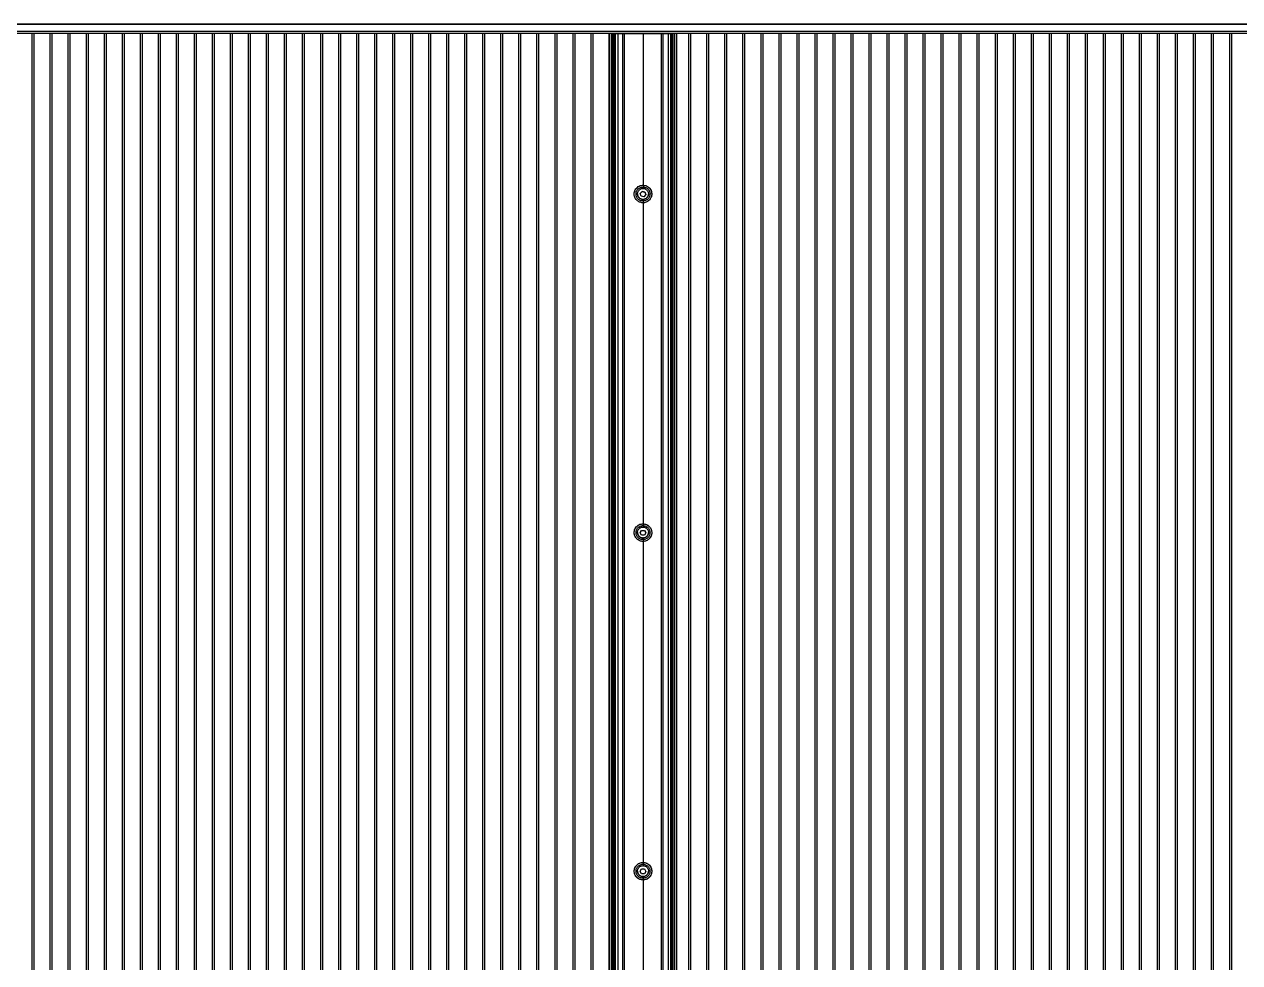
# Model space of a CAD drawing. Header units: millimetres. Extents: x 4625 to 14334, y 16216 to 31562.
# Drawn here: x 7052 to 8265, y 29645 to 30581 of the extents above; entities that cross this region are included whole.
import ezdxf

# ---------------------------------------------------------------- set-up
doc = ezdxf.new("R2010")
doc.units = ezdxf.units.MM
doc.header["$LTSCALE"] = 3
doc.layers.add('Default', color=7, linetype='Continuous')

msp = doc.modelspace()

# ---------------------------------------------------------------- linework, layer by layer
at = {"layer": 'Default'}
for p, q in [((8502.3, 30574), (5955.8, 30574)), ((8473.3, 30581.1), (5987.4, 30581.1)), ((5987.4, 30581.1), (8473.6, 30581.1)), ((7059.6, 28753.2), (7059.6, 30572.7)), ((7061.6, 28753.2), (7061.6, 30572.7)), ((7077.6, 28753.2), (7077.6, 30572.7)), ((7079.6, 28753.2), (7079.6, 30572.7)), ((7095.6, 28753.2), (7095.6, 30572.7)), ((7097.6, 28753.2), (7097.6, 30572.7)), ((7113.6, 28753.2), (7113.6, 30572.7)), ((7115.6, 28753.2), (7115.6, 30572.7)), ((7131.6, 28753.2), (7131.6, 30572.7)), ((7133.6, 28753.2), (7133.6, 30572.7)), ((7149.6, 28753.2), (7149.6, 30572.7)), ((7151.6, 28753.2), (7151.6, 30572.7)), ((7167.6, 28753.2), (7167.6, 30572.7)), ((7169.6, 28753.2), (7169.6, 30572.7)), ((7185.6, 28753.2), (7185.6, 30572.7)), ((7187.6, 28753.2), (7187.6, 30572.7)), ((7203.6, 28753.2), (7203.6, 30572.7)), ((7205.6, 28753.2), (7205.6, 30572.7)), ((7221.6, 28753.2), (7221.6, 30572.7)), ((7223.6, 28753.2), (7223.6, 30572.7)), ((7239.6, 28753.2), (7239.6, 30572.7)), ((7241.6, 28753.2), (7241.6, 30572.7)), ((7257.6, 28753.2), (7257.6, 30572.7)), ((7259.6, 28753.2), (7259.6, 30572.7)), ((7275.6, 28753.2), (7275.6, 30572.7)), ((7277.6, 28753.2), (7277.6, 30572.7)), ((7293.6, 28753.2), (7293.6, 30572.7)), ((7295.6, 28753.2), (7295.6, 30572.7)), ((7311.6, 28753.2), (7311.6, 30572.7)), ((7313.6, 28753.2), (7313.6, 30572.7)), ((7329.6, 28753.2), (7329.6, 30572.7)), ((7331.6, 28753.2), (7331.6, 30572.7)), ((7347.6, 28753.2), (7347.6, 30572.7)), ((7349.6, 28753.2), (7349.6, 30572.7)), ((7365.6, 28753.2), (7365.6, 30572.7)), ((7367.6, 28753.2), (7367.6, 30572.7)), ((7383.6, 28753.2), (7383.6, 30572.7)), ((7385.6, 28753.2), (7385.6, 30572.7)), ((7401.6, 28753.2), (7401.6, 30572.7)), ((7403.6, 28753.2), (7403.6, 30572.7)), ((7419.6, 28753.2), (7419.6, 30572.7)), ((7421.6, 28753.2), (7421.6, 30572.7)), ((7437.6, 28753.2), (7437.6, 30572.7)), ((7439.6, 28753.2), (7439.6, 30572.7)), ((7455.6, 28753.2), (7455.6, 30572.7)), ((7457.6, 28753.2), (7457.6, 30572.7)), ((7473.6, 28753.2), (7473.6, 30572.7)), ((7475.6, 28753.2), (7475.6, 30572.7)), ((7491.6, 28753.2), (7491.6, 30572.7)), ((7493.6, 28753.2), (7493.6, 30572.7)), ((7509.6, 28753.2), (7509.6, 30572.7)), ((7511.6, 28753.2), (7511.6, 30572.7)), ((7527.6, 28753.2), (7527.6, 30572.7)), ((7529.6, 28753.2), (7529.6, 30572.7)), ((7545.6, 28753.2), (7545.6, 30572.7)), ((7547.6, 28753.2), (7547.6, 30572.7)), ((7563.6, 28753.2), (7563.6, 30572.7)), ((7565.6, 28753.2), (7565.6, 30572.7)), ((7581.6, 28753.2), (7581.6, 30572.7)), ((7583.6, 28753.2), (7583.6, 30572.7)), ((7599.6, 28753.2), (7599.6, 30572.7)), ((7601.6, 28753.2), (7601.6, 30572.7)), ((7617.6, 28753.2), (7617.6, 30572.7)), ((7619.6, 28753.2), (7619.6, 30572.7)), ((7635.6, 28753.2), (7635.6, 30572.7)), ((7636, 28753), (7636, 30572.6)), ((7703, 30572.6), (7703, 28753)), ((7715.3, 28753.2), (7715.3, 30572.7)), ((7717.3, 28753.2), (7717.3, 30572.7)), ((7733.3, 28753.2), (7733.3, 30572.7)), ((7735.3, 28753.2), (7735.3, 30572.7)), ((7751.3, 28753.2), (7751.3, 30572.7)), ((7753.3, 28753.2), (7753.3, 30572.7)), ((7769.3, 28753.2), (7769.3, 30572.7)), ((7771.3, 28753.2), (7771.3, 30572.7)), ((7787.3, 28753.2), (7787.3, 30572.7)), ((7789.3, 28753.2), (7789.3, 30572.7)), ((7805.3, 28753.2), (7805.3, 30572.7)), ((7807.3, 28753.2), (7807.3, 30572.7)), ((7823.3, 28753.2), (7823.3, 30572.7)), ((7825.3, 28753.2), (7825.3, 30572.7)), ((7841.3, 28753.2), (7841.3, 30572.7)), ((7843.3, 28753.2), (7843.3, 30572.7)), ((7859.3, 28753.2), (7859.3, 30572.7)), ((7861.3, 28753.2), (7861.3, 30572.7)), ((7877.3, 28753.2), (7877.3, 30572.7)), ((7879.3, 28753.2), (7879.3, 30572.7)), ((7895.3, 28753.2), (7895.3, 30572.7)), ((7897.3, 28753.2), (7897.3, 30572.7)), ((7913.3, 28753.2), (7913.3, 30572.7)), ((7915.3, 28753.2), (7915.3, 30572.7)), ((7931.3, 28753.2), (7931.3, 30572.7)), ((7933.3, 28753.2), (7933.3, 30572.7)), ((7949.3, 28753.2), (7949.3, 30572.7)), ((7951.3, 28753.2), (7951.3, 30572.7)), ((7967.3, 28753.2), (7967.3, 30572.7)), ((7969.3, 28753.2), (7969.3, 30572.7)), ((7985.3, 28753.2), (7985.3, 30572.7)), ((7987.3, 28753.2), (7987.3, 30572.7)), ((8003.3, 28753.2), (8003.3, 30572.7)), ((8005.3, 28753.2), (8005.3, 30572.7)), ((8021.3, 28753.2), (8021.3, 30572.7)), ((8023.3, 28753.2), (8023.3, 30572.7)), ((8039.3, 28753.2), (8039.3, 30572.7)), ((8041.3, 28753.2), (8041.3, 30572.7)), ((8057.3, 28753.2), (8057.3, 30572.7)), ((8059.3, 28753.2), (8059.3, 30572.7)), ((8075.3, 28753.2), (8075.3, 30572.7)), ((8077.3, 28753.2), (8077.3, 30572.7)), ((8093.3, 28753.2), (8093.3, 30572.7)), ((8095.3, 28753.2), (8095.3, 30572.7)), ((8111.3, 28753.2), (8111.3, 30572.7)), ((8113.3, 28753.2), (8113.3, 30572.7)), ((8129.3, 28753.2), (8129.3, 30572.7)), ((8131.3, 28753.2), (8131.3, 30572.7)), ((8147.3, 28753.2), (8147.3, 30572.7)), ((8149.3, 28753.2), (8149.3, 30572.7)), ((8165.3, 28753.2), (8165.3, 30572.7)), ((8167.3, 28753.2), (8167.3, 30572.7)), ((8183.3, 28753.2), (8183.3, 30572.7)), ((8185.3, 28753.2), (8185.3, 30572.7)), ((8201.3, 28753.2), (8201.3, 30572.7)), ((8203.3, 28753.2), (8203.3, 30572.7)), ((8219.3, 28753.2), (8219.3, 30572.7)), ((8221.3, 28753.2), (8221.3, 30572.7)), ((8237.3, 28753.2), (8237.3, 30572.7)), ((8239.3, 28753.2), (8239.3, 30572.7)), ((8255.3, 28753.2), (8255.3, 30572.7)), ((8257.3, 28753.2), (8257.3, 30572.7)), ((8502.3, 30572), (5955.8, 30572)), ((7638, 28752.6), (7638, 30572.1)), ((7639.5, 28752.2), (7639.5, 30571.7)), ((7639.6, 28752.4), (7639.6, 30572)), ((7640.3, 28752.1), (7640.3, 30571.6)), ((7641.2, 28752.4), (7641.2, 30572)), ((7641.2, 28752.2), (7641.2, 30571.8)), ((7641.7, 28752.5), (7641.7, 30572)), ((7642, 28752.4), (7642, 30572)), ((7644.5, 28752.3), (7644.5, 30571.9)), ((7649.2, 28752.2), (7649.2, 30571.7)), ((7651, 28752.2), (7651, 30571.7)), ((7669.5, 30571.4), (7669.5, 30417.3)), ((7688, 28752.2), (7688, 30571.7)), ((7689.7, 28752.2), (7689.7, 30571.7)), ((7694.5, 30571.9), (7694.5, 28752.3)), ((7697, 30572), (7697, 28752.4)), ((7697.7, 28752.4), (7697.7, 30572)), ((7697.7, 28752.2), (7697.7, 30571.8)), ((7698.7, 28752.1), (7698.7, 30571.6)), ((7699.4, 30572), (7699.4, 28752.4)), ((7699.5, 28752.2), (7699.5, 30571.7)), ((7701, 30572.1), (7701, 28752.6)), ((7668.6, 30414.5), (7671.4, 30413.9)), ((7666.7, 30412.4), (7666.7, 30412.2)), ((7667.5, 30409.6), (7666.7, 30412.4)), ((7670.3, 30409), (7667.5, 30409.6)), ((7669.5, 30406.3), (7669.5, 30079.4)), ((7672.3, 30411.1), (7670.3, 30409)), ((7670.3, 30409), (7670.3, 30408.8)), ((7671.4, 30413.9), (7672.3, 30411.1)), ((7666.6, 30073.8), (7668, 30076.3)), ((7670.9, 30076.3), (7672.4, 30073.8)), ((7668, 30071.3), (7666.6, 30073.8)), ((7670.9, 30071.3), (7668, 30071.3)), ((7669.5, 30068.4), (7669.5, 29741.5)), ((7672.4, 30073.8), (7670.9, 30071.3)), ((7666.6, 29735.9), (7668, 29738.4)), ((7668, 29733.4), (7666.6, 29735.9)), ((7672.4, 29735.9), (7670.9, 29733.4)), ((7670.9, 29733.4), (7668, 29733.4)), ((7668, 29733.4), (7668, 29733.2)), ((7669.5, 29730.5), (7669.5, 29601.8)), ((7670.9, 29733.4), (7670.9, 29733.2))]:
    msp.add_line(p, q, dxfattribs=at)
for points in [[(7669.5, 30571.4, 0), (7640.3, 30571.6, 0)], [(7687.1, 30571.7, 0), (7651.9, 30571.7, 0)], [(7698.7, 30571.6, 0), (7669.5, 30571.4, 0)], [(7661.8, 30407.6, 0), (7661.3, 30408.6, 0), (7661, 30409.7, 0), (7660.8, 30410.8, 0), (7660.7, 30411.9, 0), (7660.8, 30412.9, 0), (7661, 30413.9, 0), (7661.3, 30414.9, 0), (7661.7, 30415.8, 0), (7662.3, 30416.8, 0), (7663, 30417.7, 0), (7663.8, 30418.4, 0), (7664.7, 30419.1, 0), (7665.7, 30419.7, 0), (7666.7, 30420.1, 0), (7667.8, 30420.4, 0), (7668.9, 30420.5, 0), (7670, 30420.5, 0), (7671, 30420.4, 0), (7672, 30420.2, 0), (7672.9, 30419.8, 0), (7673.9, 30419.4, 0), (7674.8, 30418.7, 0), (7675.7, 30418, 0), (7676.4, 30417.1, 0), (7677.1, 30416.2, 0), (7677.6, 30415.2, 0), (7677.9, 30414.1, 0), (7678.1, 30413, 0), (7678.2, 30411.9, 0), (7678.2, 30410.9, 0), (7678, 30409.9, 0), (7677.7, 30408.9, 0)], [(7664, 30411.8, 0), (7664, 30412.4, 0), (7664.1, 30412.9, 0), (7664.2, 30413.4, 0), (7664.4, 30413.9, 0), (7664.6, 30414.4, 0), (7664.9, 30414.9, 0), (7665.2, 30415.3, 0), (7665.6, 30415.7, 0), (7666, 30416.1, 0), (7666.4, 30416.4, 0), (7666.9, 30416.7, 0), (7667.4, 30416.9, 0), (7667.9, 30417.1, 0), (7668.4, 30417.2, 0), (7668.9, 30417.3, 0), (7669.5, 30417.3, 0)], [(7669.5, 30417.3, 0), (7670, 30417.3, 0), (7670.5, 30417.2, 0), (7671.1, 30417.1, 0), (7671.6, 30416.9, 0), (7672.1, 30416.7, 0), (7672.5, 30416.4, 0), (7673, 30416.1, 0), (7673.4, 30415.7, 0), (7673.7, 30415.3, 0), (7674, 30414.9, 0), (7674.3, 30414.4, 0), (7674.6, 30413.9, 0), (7674.7, 30413.4, 0), (7674.9, 30412.9, 0), (7674.9, 30412.4, 0), (7675, 30411.8, 0)], [(7664, 30412, 0), (7664, 30411.5, 0), (7664.1, 30410.9, 0), (7664.2, 30410.4, 0), (7664.4, 30409.9, 0), (7664.6, 30409.4, 0), (7664.9, 30408.9, 0), (7665.2, 30408.5, 0), (7665.6, 30408.1, 0), (7666, 30407.7, 0), (7666.4, 30407.4, 0), (7666.9, 30407.1, 0), (7667.4, 30406.9, 0), (7667.9, 30406.7, 0), (7668.4, 30406.6, 0), (7668.9, 30406.5, 0), (7669.5, 30406.5, 0), (7670, 30406.5, 0), (7670.5, 30406.6, 0), (7671.1, 30406.7, 0), (7671.6, 30406.9, 0), (7672.1, 30407.1, 0), (7672.5, 30407.4, 0), (7673, 30407.7, 0), (7673.4, 30408.1, 0), (7673.7, 30408.5, 0), (7674, 30408.9, 0), (7674.3, 30409.4, 0), (7674.6, 30409.9, 0), (7674.7, 30410.4, 0), (7674.9, 30410.9, 0), (7674.9, 30411.5, 0), (7675, 30412, 0)], [(7669.5, 30406.3, 0), (7668.9, 30406.4, 0), (7668.4, 30406.5, 0), (7667.9, 30406.6, 0), (7667.4, 30406.8, 0), (7666.9, 30407, 0), (7666.4, 30407.3, 0), (7666, 30407.6, 0), (7665.6, 30408, 0), (7665.2, 30408.3, 0), (7664.9, 30408.8, 0), (7664.6, 30409.2, 0), (7664.4, 30409.7, 0), (7664.2, 30410.3, 0), (7664.1, 30410.8, 0), (7664, 30411.3, 0), (7664, 30411.8, 0)], [(7666.7, 30412.2, 0), (7668.6, 30414.3, 0)], [(7667.5, 30409.5, 0), (7666.7, 30412.2, 0)], [(7670.3, 30408.8, 0), (7667.5, 30409.5, 0)], [(7668.6, 30414.3, 0), (7671.4, 30413.7, 0)], [(7675, 30411.8, 0), (7674.9, 30411.3, 0), (7674.9, 30410.8, 0), (7674.7, 30410.3, 0), (7674.6, 30409.7, 0), (7674.3, 30409.2, 0), (7674, 30408.8, 0), (7673.7, 30408.3, 0), (7673.4, 30408, 0), (7673, 30407.6, 0), (7672.5, 30407.3, 0), (7672.1, 30407, 0), (7671.6, 30406.8, 0), (7671.1, 30406.6, 0), (7670.5, 30406.5, 0), (7670, 30406.4, 0), (7669.5, 30406.3, 0)], [(7672.3, 30410.9, 0), (7670.3, 30408.8, 0)], [(7671.4, 30413.7, 0), (7672.3, 30410.9, 0)], [(7661.4, 30070.4, 0), (7661.1, 30071.5, 0), (7660.8, 30072.5, 0), (7660.7, 30073.5, 0), (7660.7, 30074.5, 0), (7660.9, 30075.5, 0), (7661.1, 30076.6, 0), (7661.5, 30077.6, 0), (7662.1, 30078.6, 0), (7662.7, 30079.5, 0), (7663.5, 30080.3, 0), (7664.4, 30081, 0), (7665.4, 30081.6, 0), (7666.4, 30082.1, 0), (7667.4, 30082.4, 0), (7668.5, 30082.6, 0), (7669.5, 30082.6, 0)], [(7664, 30073.9, 0), (7664, 30074.4, 0), (7664.1, 30075, 0), (7664.2, 30075.5, 0), (7664.4, 30076, 0), (7664.6, 30076.5, 0), (7664.9, 30077, 0), (7665.2, 30077.4, 0), (7665.6, 30077.8, 0), (7666, 30078.1, 0), (7666.4, 30078.5, 0), (7666.9, 30078.7, 0), (7667.4, 30079, 0), (7667.9, 30079.2, 0), (7668.4, 30079.3, 0), (7668.9, 30079.4, 0), (7669.5, 30079.4, 0)], [(7666.6, 30073.6, 0), (7668, 30076.1, 0)], [(7668, 30076.1, 0), (7670.9, 30076.1, 0)], [(7669.5, 30082.6, 0), (7670.6, 30082.6, 0), (7671.8, 30082.3, 0), (7672.9, 30081.9, 0), (7674.1, 30081.3, 0), (7675.1, 30080.6, 0), (7676, 30079.7, 0), (7676.8, 30078.7, 0), (7677.4, 30077.6, 0), (7677.9, 30076.4, 0), (7678.1, 30075.2, 0), (7678.2, 30074.1, 0), (7678.2, 30073, 0), (7678, 30071.8, 0), (7677.6, 30070.7, 0), (7677, 30069.5, 0), (7676.3, 30068.5, 0)], [(7669.5, 30079.4, 0), (7670, 30079.4, 0), (7670.5, 30079.3, 0), (7671.1, 30079.2, 0), (7671.6, 30079, 0), (7672.1, 30078.7, 0), (7672.5, 30078.5, 0), (7673, 30078.1, 0), (7673.4, 30077.8, 0), (7673.7, 30077.4, 0), (7674, 30077, 0), (7674.3, 30076.5, 0), (7674.6, 30076, 0), (7674.7, 30075.5, 0), (7674.9, 30075, 0), (7674.9, 30074.4, 0), (7675, 30073.9, 0)], [(7670.9, 30076.1, 0), (7672.4, 30073.6, 0)], [(7664, 30074.1, 0), (7664, 30073.5, 0), (7664.1, 30073, 0), (7664.2, 30072.5, 0), (7664.4, 30072, 0), (7664.6, 30071.5, 0), (7664.9, 30071, 0), (7665.2, 30070.6, 0), (7665.6, 30070.2, 0), (7666, 30069.8, 0), (7666.4, 30069.5, 0), (7666.9, 30069.2, 0), (7667.4, 30069, 0), (7667.9, 30068.8, 0), (7668.4, 30068.7, 0), (7668.9, 30068.6, 0), (7669.5, 30068.6, 0), (7670, 30068.6, 0), (7670.5, 30068.7, 0), (7671.1, 30068.8, 0), (7671.6, 30069, 0), (7672.1, 30069.2, 0), (7672.5, 30069.5, 0), (7673, 30069.8, 0), (7673.4, 30070.2, 0), (7673.7, 30070.6, 0), (7674, 30071, 0), (7674.3, 30071.5, 0), (7674.6, 30072, 0), (7674.7, 30072.5, 0), (7674.9, 30073, 0), (7674.9, 30073.5, 0), (7675, 30074.1, 0)], [(7669.5, 30068.4, 0), (7668.9, 30068.5, 0), (7668.4, 30068.5, 0), (7667.9, 30068.7, 0), (7667.4, 30068.8, 0), (7666.9, 30069.1, 0), (7666.4, 30069.4, 0), (7666, 30069.7, 0), (7665.6, 30070, 0), (7665.2, 30070.4, 0), (7664.9, 30070.9, 0), (7664.6, 30071.3, 0), (7664.4, 30071.8, 0), (7664.2, 30072.3, 0), (7664.1, 30072.9, 0), (7664, 30073.4, 0), (7664, 30073.9, 0)], [(7668, 30071.2, 0), (7666.6, 30073.6, 0)], [(7670.9, 30071.2, 0), (7668, 30071.2, 0)], [(7675, 30073.9, 0), (7674.9, 30073.4, 0), (7674.9, 30072.9, 0), (7674.7, 30072.3, 0), (7674.6, 30071.8, 0), (7674.3, 30071.3, 0), (7674, 30070.9, 0), (7673.7, 30070.4, 0), (7673.4, 30070, 0), (7673, 30069.7, 0), (7672.5, 30069.4, 0), (7672.1, 30069.1, 0), (7671.6, 30068.8, 0), (7671.1, 30068.7, 0), (7670.5, 30068.5, 0), (7670, 30068.5, 0), (7669.5, 30068.4, 0)], [(7672.4, 30073.6, 0), (7670.9, 30071.2, 0)], [(7660.8, 29735, 0), (7660.7, 29735.8, 0), (7660.8, 29736.7, 0), (7660.9, 29737.5, 0), (7661.1, 29738.4, 0), (7661.4, 29739.3, 0), (7661.8, 29740.2, 0), (7662.3, 29741, 0), (7662.9, 29741.7, 0), (7663.6, 29742.4, 0), (7664.3, 29743, 0), (7665.1, 29743.6, 0), (7666, 29744, 0), (7666.9, 29744.3, 0), (7667.8, 29744.5, 0), (7668.6, 29744.7, 0), (7669.5, 29744.7, 0)], [(7664, 29736, 0), (7664, 29736.5, 0), (7664.1, 29737, 0), (7664.2, 29737.6, 0), (7664.4, 29738.1, 0), (7664.6, 29738.6, 0), (7664.9, 29739.1, 0), (7665.2, 29739.5, 0), (7665.6, 29739.9, 0), (7666, 29740.2, 0), (7666.4, 29740.5, 0), (7666.9, 29740.8, 0), (7667.4, 29741.1, 0), (7667.9, 29741.2, 0), (7668.4, 29741.4, 0), (7668.9, 29741.4, 0), (7669.5, 29741.5, 0)], [(7664, 29736.1, 0), (7664, 29735.6, 0), (7664.1, 29735.1, 0), (7664.2, 29734.5, 0), (7664.4, 29734, 0), (7664.6, 29733.5, 0), (7664.9, 29733.1, 0), (7665.2, 29732.6, 0), (7665.6, 29732.2, 0), (7666, 29731.9, 0), (7666.4, 29731.6, 0), (7666.9, 29731.3, 0), (7667.4, 29731.1, 0), (7667.9, 29730.9, 0), (7668.4, 29730.7, 0), (7668.9, 29730.7, 0), (7669.5, 29730.6, 0), (7670, 29730.7, 0), (7670.5, 29730.7, 0), (7671.1, 29730.9, 0), (7671.6, 29731.1, 0), (7672.1, 29731.3, 0), (7672.5, 29731.6, 0), (7673, 29731.9, 0), (7673.4, 29732.2, 0), (7673.7, 29732.6, 0), (7674, 29733.1, 0), (7674.3, 29733.5, 0), (7674.6, 29734, 0), (7674.7, 29734.5, 0), (7674.9, 29735.1, 0), (7674.9, 29735.6, 0), (7675, 29736.1, 0)], [(7669.5, 29730.5, 0), (7668.9, 29730.5, 0), (7668.4, 29730.6, 0), (7667.9, 29730.7, 0), (7667.4, 29730.9, 0), (7666.9, 29731.2, 0), (7666.4, 29731.4, 0), (7666, 29731.8, 0), (7665.6, 29732.1, 0), (7665.2, 29732.5, 0), (7664.9, 29732.9, 0), (7664.6, 29733.4, 0), (7664.4, 29733.9, 0), (7664.2, 29734.4, 0), (7664.1, 29734.9, 0), (7664, 29735.5, 0), (7664, 29736, 0)], [(7666.6, 29735.7, 0), (7668, 29738.2, 0)], [(7668, 29733.2, 0), (7666.6, 29735.7, 0)], [(7668, 29738.2, 0), (7670.9, 29738.2, 0)], [(7669.5, 29744.7, 0), (7670.4, 29744.7, 0), (7671.4, 29744.5, 0), (7672.4, 29744.2, 0), (7673.4, 29743.8, 0), (7674.3, 29743.3, 0), (7675.2, 29742.6, 0), (7675.9, 29741.9, 0), (7676.6, 29741, 0), (7677.2, 29740.1, 0), (7677.6, 29739.2, 0), (7677.9, 29738.2, 0), (7678.1, 29737.2, 0), (7678.2, 29736.2, 0), (7678.2, 29735.3, 0), (7678.1, 29734.3, 0), (7677.8, 29733.3, 0)], [(7669.5, 29741.5, 0), (7670, 29741.4, 0), (7670.5, 29741.4, 0), (7671.1, 29741.2, 0), (7671.6, 29741.1, 0), (7672.1, 29740.8, 0), (7672.5, 29740.5, 0), (7673, 29740.2, 0), (7673.4, 29739.9, 0), (7673.7, 29739.5, 0), (7674, 29739.1, 0), (7674.3, 29738.6, 0), (7674.6, 29738.1, 0), (7674.7, 29737.6, 0), (7674.9, 29737, 0), (7674.9, 29736.5, 0), (7675, 29736, 0)], [(7675, 29736, 0), (7674.9, 29735.5, 0), (7674.9, 29734.9, 0), (7674.7, 29734.4, 0), (7674.6, 29733.9, 0), (7674.3, 29733.4, 0), (7674, 29732.9, 0), (7673.7, 29732.5, 0), (7673.4, 29732.1, 0), (7673, 29731.8, 0), (7672.5, 29731.4, 0), (7672.1, 29731.2, 0), (7671.6, 29730.9, 0), (7671.1, 29730.7, 0), (7670.5, 29730.6, 0), (7670, 29730.5, 0), (7669.5, 29730.5, 0)], [(7670.9, 29738.2, 0), (7672.4, 29735.7, 0)], [(7672.4, 29735.7, 0), (7670.9, 29733.2, 0)], [(7664.7, 29728.7, 0), (7663.5, 29729.6, 0), (7662.5, 29730.8, 0), (7661.7, 29732, 0), (7661.1, 29733.4, 0)], [(7671, 29727.4, 0), (7669.7, 29727.3, 0), (7668.5, 29727.3, 0), (7667.2, 29727.6, 0), (7665.9, 29728, 0)], [(7670.9, 29733.2, 0), (7668, 29733.2, 0)], [(7677.2, 29732, 0), (7676.4, 29730.7, 0), (7675.4, 29729.6, 0), (7674.2, 29728.7, 0), (7672.9, 29728, 0)]]:
    msp.add_polyline3d(points, dxfattribs=at)
for points in [[(7667.5, 30403.2, 0), (7666.8, 30403.5, 0), (7666, 30403.7, 0), (7665.3, 30404.1, 0), (7664.5, 30404.6, 0), (7663.8, 30405.1, 0), (7663.2, 30405.7, 0), (7662.6, 30406.4, 0), (7662.1, 30407.1, 0), (7661.6, 30407.9, 0), (7661.3, 30408.7, 0), (7661, 30409.6, 0), (7660.8, 30410.4, 0), (7660.7, 30411.3, 0), (7660.7, 30412.1, 0), (7660.8, 30412.9, 0), (7660.9, 30413.7, 0), (7661.2, 30414.5, 0), (7661.4, 30415.2, 0), (7661.8, 30416, 0), (7662.3, 30416.7, 0), (7662.8, 30417.4, 0), (7663.4, 30418, 0), (7664.1, 30418.6, 0), (7664.8, 30419.1, 0), (7665.6, 30419.6, 0), (7666.4, 30419.9, 0), (7667.3, 30420.2, 0), (7668.1, 30420.4, 0), (7669, 30420.5, 0), (7669.8, 30420.5, 0), (7670.7, 30420.4, 0), (7671.4, 30420.3, 0), (7672.2, 30420.1, 0), (7672.9, 30419.8, 0), (7673.7, 30419.4, 0), (7674.4, 30418.9, 0), (7675.1, 30418.4, 0), (7675.8, 30417.8, 0), (7676.4, 30417.1, 0), (7676.9, 30416.4, 0), (7677.3, 30415.6, 0), (7677.7, 30414.8, 0), (7677.9, 30413.9, 0), (7678.1, 30413.1, 0), (7678.2, 30412.2, 0), (7678.2, 30411.4, 0), (7678.1, 30410.6, 0), (7678, 30409.8, 0), (7677.8, 30409, 0), (7677.5, 30408.3, 0), (7677.1, 30407.5, 0), (7676.7, 30406.8, 0), (7676.2, 30406.1, 0), (7675.5, 30405.5, 0), (7674.9, 30404.9, 0), (7674.1, 30404.4, 0), (7673.3, 30403.9, 0), (7672.5, 30403.6, 0), (7671.7, 30403.3, 0), (7670.8, 30403.1, 0), (7669.9, 30403, 0), (7669.1, 30403, 0), (7668.3, 30403.1, 0)], [(7667.9, 30404.9, 0), (7667.3, 30405.1, 0), (7666.7, 30405.3, 0), (7666.1, 30405.6, 0), (7665.5, 30406, 0), (7665, 30406.4, 0), (7664.4, 30406.9, 0), (7664, 30407.4, 0), (7663.5, 30408, 0), (7663.2, 30408.7, 0), (7662.9, 30409.3, 0), (7662.7, 30410, 0), (7662.6, 30410.7, 0), (7662.5, 30411.4, 0), (7662.5, 30412, 0), (7662.5, 30412.7, 0), (7662.7, 30413.3, 0), (7662.8, 30413.9, 0), (7663, 30414.5, 0), (7663.3, 30415.1, 0), (7663.7, 30415.7, 0), (7664.1, 30416.3, 0), (7664.6, 30416.8, 0), (7665.2, 30417.3, 0), (7665.8, 30417.7, 0), (7666.4, 30418, 0), (7667, 30418.3, 0), (7667.7, 30418.5, 0), (7668.4, 30418.7, 0), (7669.1, 30418.7, 0), (7669.8, 30418.7, 0), (7670.4, 30418.7, 0), (7671, 30418.6, 0), (7671.6, 30418.4, 0), (7672.3, 30418.2, 0), (7672.9, 30417.9, 0), (7673.4, 30417.5, 0), (7674, 30417.1, 0), (7674.5, 30416.6, 0), (7675, 30416.1, 0), (7675.4, 30415.5, 0), (7675.8, 30414.8, 0), (7676, 30414.2, 0), (7676.3, 30413.5, 0), (7676.4, 30412.8, 0), (7676.5, 30412.1, 0), (7676.5, 30411.5, 0), (7676.4, 30410.8, 0), (7676.3, 30410.2, 0), (7676.1, 30409.6, 0), (7675.9, 30409, 0), (7675.6, 30408.4, 0), (7675.2, 30407.8, 0), (7674.8, 30407.2, 0), (7674.3, 30406.7, 0), (7673.8, 30406.3, 0), (7673.2, 30405.8, 0), (7672.6, 30405.5, 0), (7671.9, 30405.2, 0), (7671.2, 30405, 0), (7670.5, 30404.8, 0), (7669.9, 30404.8, 0), (7669.2, 30404.8, 0), (7668.5, 30404.8, 0)], [(7669.5, 30082.6, 0), (7670.3, 30082.5, 0), (7671.1, 30082.4, 0), (7671.9, 30082.2, 0), (7672.7, 30081.9, 0), (7673.5, 30081.6, 0), (7674.3, 30081.1, 0), (7675, 30080.6, 0), (7675.7, 30080, 0), (7676.3, 30079.3, 0), (7676.8, 30078.6, 0), (7677.2, 30077.8, 0), (7677.6, 30077, 0), (7677.9, 30076.2, 0), (7678.1, 30075.4, 0), (7678.2, 30074.6, 0), (7678.2, 30073.8, 0), (7678.2, 30073, 0), (7678.1, 30072.2, 0), (7677.9, 30071.4, 0), (7677.6, 30070.6, 0), (7677.2, 30069.8, 0), (7676.8, 30069.1, 0), (7676.3, 30068.3, 0), (7675.7, 30067.7, 0), (7675, 30067.1, 0), (7674.3, 30066.5, 0), (7673.5, 30066.1, 0), (7672.7, 30065.7, 0), (7671.9, 30065.4, 0), (7671.1, 30065.2, 0), (7670.3, 30065.1, 0), (7669.5, 30065.1, 0), (7668.7, 30065.1, 0), (7667.9, 30065.2, 0), (7667.1, 30065.4, 0), (7666.3, 30065.7, 0), (7665.5, 30066.1, 0), (7664.7, 30066.5, 0), (7664, 30067.1, 0), (7663.3, 30067.7, 0), (7662.7, 30068.3, 0), (7662.2, 30069.1, 0), (7661.7, 30069.8, 0), (7661.3, 30070.6, 0), (7661.1, 30071.4, 0), (7660.9, 30072.2, 0), (7660.8, 30073, 0), (7660.7, 30073.8, 0), (7660.8, 30074.6, 0), (7660.9, 30075.4, 0), (7661.1, 30076.2, 0), (7661.3, 30077, 0), (7661.7, 30077.8, 0), (7662.2, 30078.6, 0), (7662.7, 30079.3, 0), (7663.3, 30080, 0), (7664, 30080.6, 0), (7664.7, 30081.1, 0), (7665.5, 30081.6, 0), (7666.3, 30081.9, 0), (7667.1, 30082.2, 0), (7667.9, 30082.4, 0), (7668.7, 30082.5, 0)], [(7669.5, 30080.8, 0), (7670.1, 30080.8, 0), (7670.7, 30080.7, 0), (7671.4, 30080.5, 0), (7672.1, 30080.3, 0), (7672.7, 30080, 0), (7673.3, 30079.7, 0), (7673.9, 30079.2, 0), (7674.4, 30078.8, 0), (7674.9, 30078.2, 0), (7675.3, 30077.6, 0), (7675.7, 30077, 0), (7676, 30076.4, 0), (7676.2, 30075.7, 0), (7676.4, 30075.1, 0), (7676.4, 30074.5, 0), (7676.5, 30073.8, 0), (7676.4, 30073.2, 0), (7676.4, 30072.6, 0), (7676.2, 30071.9, 0), (7676, 30071.3, 0), (7675.7, 30070.6, 0), (7675.3, 30070, 0), (7674.9, 30069.4, 0), (7674.4, 30068.9, 0), (7673.9, 30068.4, 0), (7673.3, 30068, 0), (7672.7, 30067.6, 0), (7672.1, 30067.3, 0), (7671.4, 30067.1, 0), (7670.7, 30067, 0), (7670.1, 30066.9, 0), (7669.5, 30066.8, 0), (7668.8, 30066.9, 0), (7668.2, 30067, 0), (7667.5, 30067.1, 0), (7666.9, 30067.3, 0), (7666.3, 30067.6, 0), (7665.6, 30068, 0), (7665.1, 30068.4, 0), (7664.5, 30068.9, 0), (7664, 30069.4, 0), (7663.6, 30070, 0), (7663.3, 30070.6, 0), (7663, 30071.3, 0), (7662.7, 30071.9, 0), (7662.6, 30072.6, 0), (7662.5, 30073.2, 0), (7662.5, 30073.8, 0), (7662.5, 30074.5, 0), (7662.6, 30075.1, 0), (7662.7, 30075.7, 0), (7663, 30076.4, 0), (7663.3, 30077, 0), (7663.6, 30077.6, 0), (7664, 30078.2, 0), (7664.5, 30078.8, 0), (7665.1, 30079.2, 0), (7665.6, 30079.7, 0), (7666.3, 30080, 0), (7666.9, 30080.3, 0), (7667.5, 30080.5, 0), (7668.2, 30080.7, 0), (7668.8, 30080.8, 0)], [(7669.5, 29744.6, 0), (7670.3, 29744.6, 0), (7671.1, 29744.5, 0), (7671.9, 29744.3, 0), (7672.7, 29744, 0), (7673.5, 29743.7, 0), (7674.3, 29743.2, 0), (7675, 29742.7, 0), (7675.7, 29742.1, 0), (7676.3, 29741.4, 0), (7676.8, 29740.7, 0), (7677.2, 29739.9, 0), (7677.6, 29739.1, 0), (7677.9, 29738.3, 0), (7678.1, 29737.5, 0), (7678.2, 29736.7, 0), (7678.2, 29735.9, 0), (7678.2, 29735.1, 0), (7678.1, 29734.3, 0), (7677.9, 29733.5, 0), (7677.6, 29732.7, 0), (7677.2, 29731.9, 0), (7676.8, 29731.1, 0), (7676.3, 29730.4, 0), (7675.7, 29729.7, 0), (7675, 29729.1, 0), (7674.3, 29728.6, 0), (7673.5, 29728.1, 0), (7672.7, 29727.8, 0), (7671.9, 29727.5, 0), (7671.1, 29727.3, 0), (7670.3, 29727.2, 0), (7669.5, 29727.2, 0), (7668.7, 29727.2, 0), (7667.9, 29727.3, 0), (7667.1, 29727.5, 0), (7666.3, 29727.8, 0), (7665.5, 29728.1, 0), (7664.7, 29728.6, 0), (7664, 29729.1, 0), (7663.3, 29729.7, 0), (7662.7, 29730.4, 0), (7662.2, 29731.1, 0), (7661.7, 29731.9, 0), (7661.3, 29732.7, 0), (7661.1, 29733.5, 0), (7660.9, 29734.3, 0), (7660.8, 29735.1, 0), (7660.7, 29735.9, 0), (7660.8, 29736.7, 0), (7660.9, 29737.5, 0), (7661.1, 29738.3, 0), (7661.3, 29739.1, 0), (7661.7, 29739.9, 0), (7662.2, 29740.7, 0), (7662.7, 29741.4, 0), (7663.3, 29742.1, 0), (7664, 29742.7, 0), (7664.7, 29743.2, 0), (7665.5, 29743.7, 0), (7666.3, 29744, 0), (7667.1, 29744.3, 0), (7667.9, 29744.5, 0), (7668.7, 29744.6, 0)], [(7669.5, 29742.9, 0), (7670.1, 29742.9, 0), (7670.7, 29742.8, 0), (7671.4, 29742.6, 0), (7672.1, 29742.4, 0), (7672.7, 29742.1, 0), (7673.3, 29741.7, 0), (7673.9, 29741.3, 0), (7674.4, 29740.8, 0), (7674.9, 29740.3, 0), (7675.3, 29739.7, 0), (7675.7, 29739.1, 0), (7676, 29738.5, 0), (7676.2, 29737.8, 0), (7676.4, 29737.2, 0), (7676.4, 29736.5, 0), (7676.5, 29735.9, 0), (7676.4, 29735.3, 0), (7676.4, 29734.6, 0), (7676.2, 29734, 0), (7676, 29733.3, 0), (7675.7, 29732.7, 0), (7675.3, 29732.1, 0), (7674.9, 29731.5, 0), (7674.4, 29731, 0), (7673.9, 29730.5, 0), (7673.3, 29730.1, 0), (7672.7, 29729.7, 0), (7672.1, 29729.4, 0), (7671.4, 29729.2, 0), (7670.7, 29729, 0), (7670.1, 29728.9, 0), (7669.5, 29728.9, 0), (7668.8, 29728.9, 0), (7668.2, 29729, 0), (7667.5, 29729.2, 0), (7666.9, 29729.4, 0), (7666.3, 29729.7, 0), (7665.6, 29730.1, 0), (7665.1, 29730.5, 0), (7664.5, 29731, 0), (7664, 29731.5, 0), (7663.6, 29732.1, 0), (7663.3, 29732.7, 0), (7663, 29733.3, 0), (7662.7, 29734, 0), (7662.6, 29734.6, 0), (7662.5, 29735.3, 0), (7662.5, 29735.9, 0), (7662.5, 29736.5, 0), (7662.6, 29737.2, 0), (7662.7, 29737.8, 0), (7663, 29738.5, 0), (7663.3, 29739.1, 0), (7663.6, 29739.7, 0), (7664, 29740.3, 0), (7664.5, 29740.8, 0), (7665.1, 29741.3, 0), (7665.6, 29741.7, 0), (7666.3, 29742.1, 0), (7666.9, 29742.4, 0), (7667.5, 29742.6, 0), (7668.2, 29742.8, 0), (7668.8, 29742.9, 0)]]:
    msp.add_polyline3d(points, close=True, dxfattribs=at)

doc.saveas('drawing.dxf')
